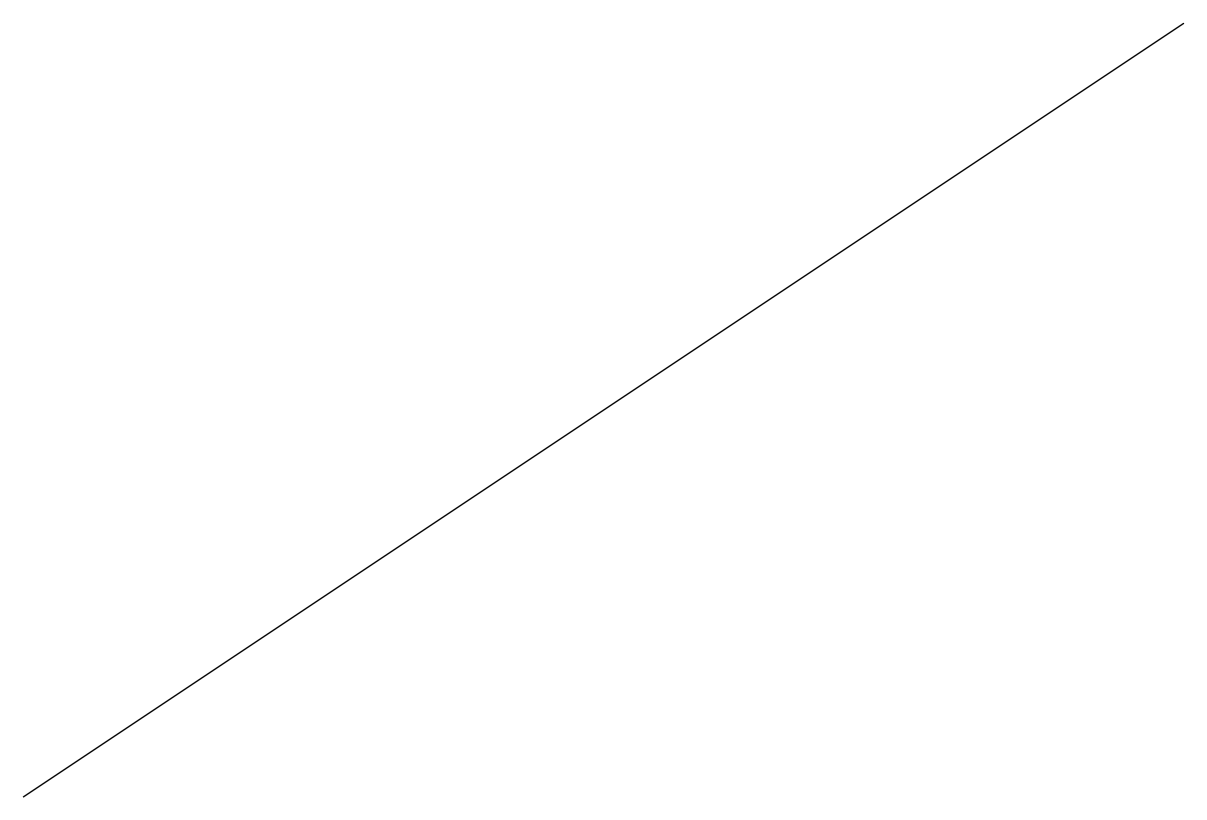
# Model space of a CAD drawing. Extents: x 0 to 3, y 0 to 2.
import ezdxf

# ---------------------------------------------------------------- set-up
doc = ezdxf.new("R2010")
doc.units = 0

msp = doc.modelspace()

# ---------------------------------------------------------------- linework, layer by layer
at = {"layer": 'NEUTRAL_EVIDENCE'}
msp.add_line((0, 0), (3, 2, 1), dxfattribs=at)

doc.saveas('drawing.dxf')
